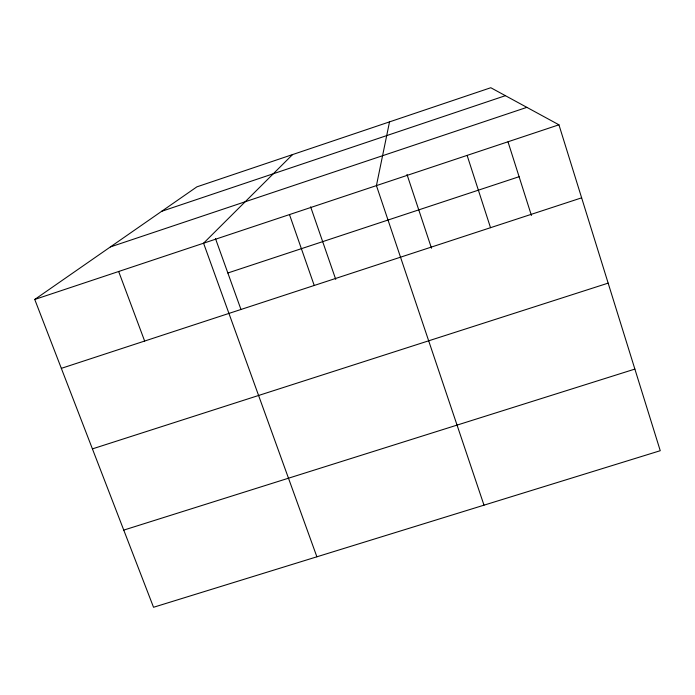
<?xml version="1.0" encoding="UTF-8"?>
<svg xmlns="http://www.w3.org/2000/svg" width="695" height="695" viewBox="0 0 695 695"><rect width="100%" height="100%" fill="white"/><g stroke="black" fill="none" stroke-linecap="round" stroke-linejoin="round"><path stroke-width="1.04" d="M389.521 121.877L376.429 185.608L483.998 505.169M292.56 154.585L203.565 243.207L316.885 556.799M34.75 299.458L196.876 186.851L490.792 87.726L558.936 124.805L660.25 450.707L153.534 607.274L34.75 299.458L558.936 124.805M161.657 211.306L505.413 95.675M110.375 246.934L526.88 107.36M227.847 272.987L519.096 176.712M61.334 368.35L581.637 197.832M92.418 448.883L608.151 283.134M123.753 530.103L634.874 369.088M118.663 271.502L144.647 341.045M215.459 238.541L240.913 309.318M289.485 214.581L314.227 285.471M310.63 206.823L335.737 279.381M406.983 174.428L431.508 248.237M467.118 155.402L490.522 227.691M508.019 141.884L531.432 215.493"/></g></svg>
